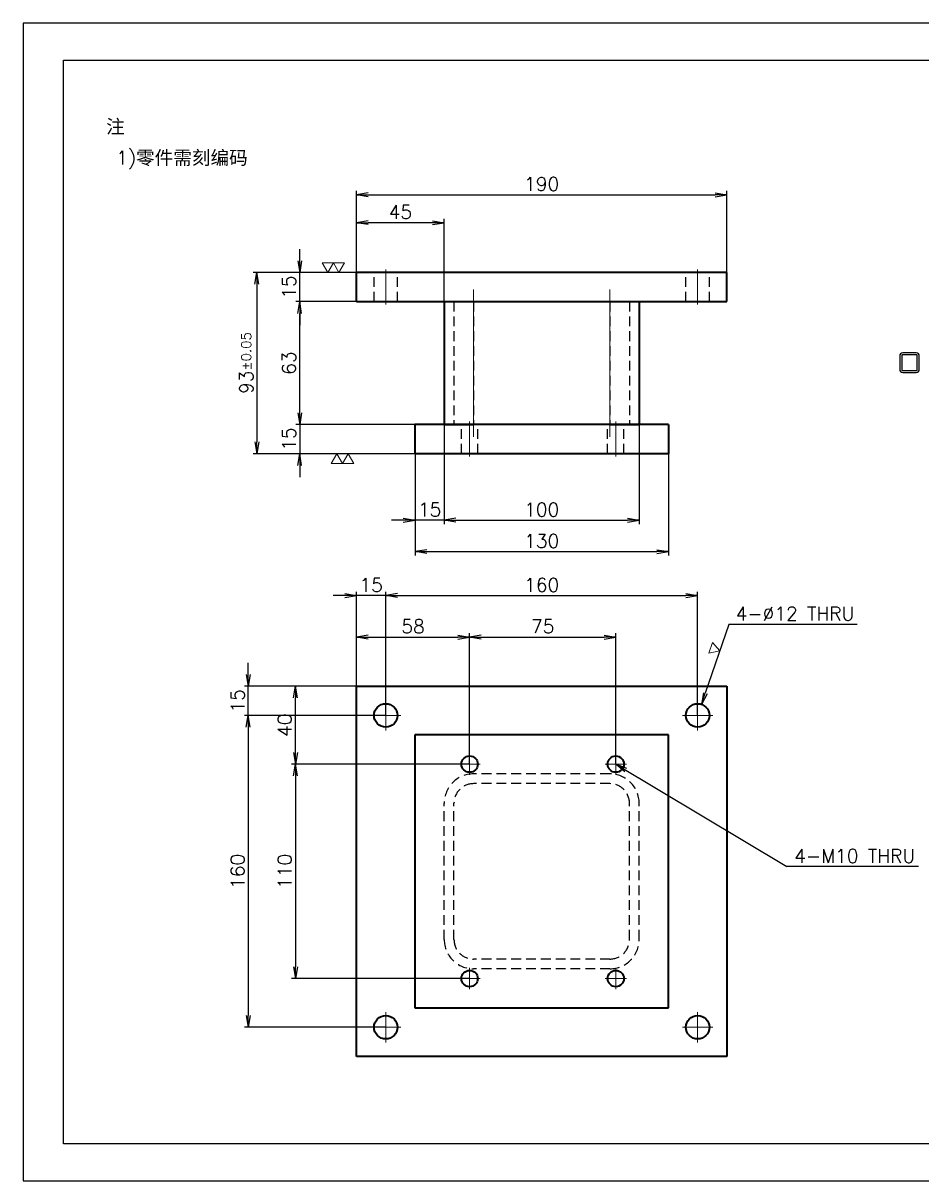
# Model space of a CAD drawing. Header units: millimetres. Extents: x -10155 to 20189, y -25550 to -22580.
# Drawn here: x -2284 to -1823, y -25548 to -24954 of the extents above; entities that cross this region are included whole.
import ezdxf

# ---------------------------------------------------------------- set-up
doc = ezdxf.new("R2010")
doc.units = ezdxf.units.MM
doc.linetypes.add('CENTER-HOKUTO', pattern=[23, 20, -1, 1, -1])
doc.linetypes.add('HIDDEN-HOKUTO', pattern=[3.8, 2.5, -1.3])
for name, color, linetype, lineweight in [('AM_7', 2, 'CENTER-HOKUTO', 30), ('AM_HID', 1, 'HIDDEN-HOKUTO', 25), ('DIM', 3, 'Continuous', 20)]:
    doc.layers.add(name, color=color, linetype=linetype, lineweight=lineweight)
for name, color, linetype in [('SYMBOL', 7, 'Continuous'), ('title_frame', 7, 'Continuous'), ('word_dim', 253, 'Continuous')]:
    doc.layers.add(name, color=color, linetype=linetype)
doc.styles.get("Standard").update_dxf_attribs({"font": 'romans.shx', "bigfont": 'bigfont.shx'})
doc.dimstyles.new('RS1-2', dxfattribs={"dimscale": 2, "dimtxt": 3.5, "dimasz": 3, "dimexe": 1, "dimexo": 0, "dimgap": 1, "dimtad": 3, "dimdsep": 46, "dimtxsty": 'Standard', "dimblk1": 'OPEN', "dimblk2": 'OPEN', "dimsah": 1, "dimcen": 0, "dimclrd": 256, "dimclre": 256, "dimclrt": 3, "dimazin": 2, "dimtfac": 1, "dimtmove": 0, "dimatfit": 3, "dimldrblk": 'OPEN', "dimfxl": 0, "dimtolj": 1, "dimtzin": 0, "dimarcsym": 0})
doc.dimstyles.new('STANDARD1-2', dxfattribs={"dimscale": 2, "dimtxt": 3.5, "dimasz": 3, "dimexe": 1, "dimexo": 0, "dimgap": 1, "dimtad": 3, "dimdsep": 46, "dimtxsty": 'Standard', "dimblk1": 'OPEN', "dimblk2": 'OPEN', "dimsah": 1, "dimcen": 0, "dimclrd": 256, "dimclre": 256, "dimclrt": 3, "dimazin": 2, "dimtfac": 1, "dimtmove": 0, "dimatfit": 3, "dimldrblk": 'OPEN', "dimfxl": 0, "dimtolj": 1, "dimlwd": 25, "dimlwe": 25, "dimarcsym": 0})
doc.dimstyles.new('STANDARD1-2$3', dxfattribs={"dimscale": 2, "dimtxt": 3.5, "dimasz": 3, "dimexe": 1, "dimexo": 0, "dimgap": 1, "dimtad": 3, "dimtoh": 1, "dimdsep": 46, "dimtxsty": 'Standard', "dimblk1": 'OPEN', "dimblk2": 'OPEN', "dimsah": 1, "dimcen": 0, "dimclrd": 256, "dimclre": 256, "dimclrt": 3, "dimazin": 2, "dimtfac": 1, "dimtofl": 0, "dimtmove": 0, "dimatfit": 3, "dimldrblk": 'OPEN', "dimfxl": 0, "dimtolj": 1, "dimlwd": 25, "dimlwe": 25, "dimarcsym": 0})

# ---------------------------------------------------------------- blocks, each defined once
blk = doc.blocks.new('_Open')
at = {"color": 0, "lineweight": -2}
for p, q in [((-1, 0.167), (0, 0)), ((-1, -0.167), (0, 0)), ((0, 0), (-1, 0))]:
    blk.add_line(p, q, dxfattribs=at)
blk = doc.blocks.new('*D185')
at = {"layer": 'DEFPOINTS', "color": 0, "ltscale": 2}
for p in [(-1922.73, -25041.59), (-2112.73, -25081.43), (-1922.73, -25081.43)]:
    blk.add_point(p, dxfattribs=at)
at = {"layer": 'word_dim', "lineweight": 25, "ltscale": 2}
for p, q in [((-2112.73, -25081.43), (-2112.73, -25039.59)), ((-2106.73, -25041.59), (-1928.73, -25041.59)), ((-1922.73, -25081.43), (-1922.73, -25039.59))]:
    blk.add_line(p, q, dxfattribs=at)
at = {"layer": 'word_dim', "lineweight": 25, "ltscale": 2, "xscale": 6, "yscale": 6, "zscale": 6, "rotation": 180}
blk.add_blockref('_Open', (-2112.73, -25041.59), dxfattribs=at)
at = {"layer": 'word_dim', "lineweight": 25, "ltscale": 2, "xscale": 6, "yscale": 6, "zscale": 6}
blk.add_blockref('_Open', (-1922.73, -25041.59), dxfattribs=at)
at = {"layer": 'word_dim', "color": 3, "ltscale": 2, "insert": (-2017.73, -25036.09), "char_height": 7, "attachment_point": 5}
blk.add_mtext('\\A1;190', dxfattribs=at)
blk = doc.blocks.new('*D186')
at = {"layer": 'DEFPOINTS', "color": 0, "ltscale": 2}
for p in [(-2141.88, -25081.43), (-2112.73, -25081.43), (-2112.73, -25096.43)]:
    blk.add_point(p, dxfattribs=at)
at = {"layer": 'word_dim', "lineweight": 25, "ltscale": 2}
for p, q in [((-2141.88, -25075.43), (-2141.88, -25069.43)), ((-2112.73, -25081.43), (-2143.88, -25081.43)), ((-2141.88, -25096.43), (-2141.88, -25081.43)), ((-2112.73, -25096.43), (-2143.88, -25096.43)), ((-2141.88, -25102.43), (-2141.88, -25108.43))]:
    blk.add_line(p, q, dxfattribs=at)
at = {"layer": 'word_dim', "lineweight": 25, "ltscale": 2, "xscale": 6, "yscale": 6, "zscale": 6}
for p, rotation in [((-2141.88, -25081.43), 270), ((-2141.88, -25096.43), 90)]:
    blk.add_blockref('_Open', p, dxfattribs=dict(at, rotation=rotation))
at = {"layer": 'word_dim', "color": 3, "ltscale": 2, "insert": (-2147.38, -25088.93), "char_height": 7, "attachment_point": 5, "rotation": 90}
blk.add_mtext('\\A1;15', dxfattribs=at)
blk = doc.blocks.new('*D187')
at = {"layer": 'DEFPOINTS', "color": 0, "ltscale": 2}
for p in [(-2112.73, -25081.43), (-2163.8, -25174.43), (-2082.72, -25174.43)]:
    blk.add_point(p, dxfattribs=at)
at = {"layer": 'word_dim', "lineweight": 25, "ltscale": 2}
for p, q in [((-2112.73, -25081.43), (-2165.8, -25081.43)), ((-2163.8, -25087.43), (-2163.8, -25168.43)), ((-2082.72, -25174.43), (-2165.8, -25174.43))]:
    blk.add_line(p, q, dxfattribs=at)
at = {"layer": 'word_dim', "lineweight": 25, "ltscale": 2, "xscale": 6, "yscale": 6, "zscale": 6}
for p, rotation in [((-2163.8, -25081.43), 90), ((-2163.8, -25174.43), 270)]:
    blk.add_blockref('_Open', p, dxfattribs=dict(at, rotation=rotation))
at = {"layer": 'word_dim', "color": 3, "ltscale": 2, "insert": (-2169.3, -25127.93), "char_height": 7, "attachment_point": 5, "rotation": 90}
blk.add_mtext('\\A1;93{\\H0.715x;%%p0.05}', dxfattribs=at)
blk = doc.blocks.new('FINISHER_2')
at = {"layer": 'DIM'}
for p, q in [((-1.44, 0), (-2.89, 2.5)), ((-2.89, 2.5), (0, 2.5)), ((0, 2.5), (-1.44, 0)), ((0, 2.5), (2.89, 2.5)), ((1.44, 0), (0, 2.5)), ((2.89, 2.5), (1.44, 0))]:
    blk.add_line(p, q, dxfattribs=at)
blk = doc.blocks.new('*D188')
at = {"layer": 'DEFPOINTS', "color": 0, "ltscale": 2}
for p in [(-2141.88, -25096.43), (-2112.73, -25096.43), (-2082.72, -25159.43)]:
    blk.add_point(p, dxfattribs=at)
at = {"layer": 'word_dim', "lineweight": 25, "ltscale": 2}
for p, q in [((-2112.73, -25096.43), (-2143.88, -25096.43)), ((-2141.88, -25153.43), (-2141.88, -25102.43)), ((-2082.72, -25159.43), (-2143.88, -25159.43))]:
    blk.add_line(p, q, dxfattribs=at)
at = {"layer": 'word_dim', "lineweight": 25, "ltscale": 2, "xscale": 6, "yscale": 6, "zscale": 6}
for p, rotation in [((-2141.88, -25096.43), 90), ((-2141.88, -25159.43), 270)]:
    blk.add_blockref('_Open', p, dxfattribs=dict(at, rotation=rotation))
at = {"layer": 'word_dim', "color": 3, "ltscale": 2, "insert": (-2147.38, -25127.93), "char_height": 7, "attachment_point": 5, "rotation": 90}
blk.add_mtext('\\A1;63', dxfattribs=at)
blk = doc.blocks.new('*D189')
at = {"layer": 'DEFPOINTS', "color": 0, "ltscale": 2}
for p in [(-2082.72, -25159.43), (-2141.88, -25174.43), (-2082.72, -25174.43)]:
    blk.add_point(p, dxfattribs=at)
at = {"layer": 'word_dim', "lineweight": 25, "ltscale": 2}
for p, q in [((-2141.88, -25153.43), (-2141.88, -25147.43)), ((-2082.72, -25159.43), (-2143.88, -25159.43)), ((-2141.88, -25159.43), (-2141.88, -25174.43)), ((-2082.72, -25174.43), (-2143.88, -25174.43)), ((-2141.88, -25180.43), (-2141.88, -25186.43))]:
    blk.add_line(p, q, dxfattribs=at)
at = {"layer": 'word_dim', "lineweight": 25, "ltscale": 2, "xscale": 6, "yscale": 6, "zscale": 6}
for p, rotation in [((-2141.88, -25159.43), 270), ((-2141.88, -25174.43), 90)]:
    blk.add_blockref('_Open', p, dxfattribs=dict(at, rotation=rotation))
at = {"layer": 'word_dim', "color": 3, "ltscale": 2, "insert": (-2147.38, -25166.93), "char_height": 7, "attachment_point": 5, "rotation": 90}
blk.add_mtext('\\A1;15', dxfattribs=at)
blk = doc.blocks.new('*D190')
at = {"layer": 'DEFPOINTS', "color": 0, "ltscale": 2}
for p in [(-2082.72, -25174.43), (-1952.72, -25174.43), (-1952.72, -25224.69)]:
    blk.add_point(p, dxfattribs=at)
at = {"layer": 'word_dim', "lineweight": 25, "ltscale": 2}
for p, q in [((-2082.72, -25174.43), (-2082.72, -25226.69)), ((-1952.72, -25174.43), (-1952.72, -25226.69)), ((-2076.72, -25224.69), (-1958.72, -25224.69))]:
    blk.add_line(p, q, dxfattribs=at)
at = {"layer": 'word_dim', "lineweight": 25, "ltscale": 2, "xscale": 6, "yscale": 6, "zscale": 6, "rotation": 180}
blk.add_blockref('_Open', (-2082.72, -25224.69), dxfattribs=at)
at = {"layer": 'word_dim', "lineweight": 25, "ltscale": 2, "xscale": 6, "yscale": 6, "zscale": 6}
blk.add_blockref('_Open', (-1952.72, -25224.69), dxfattribs=at)
at = {"layer": 'word_dim', "color": 3, "ltscale": 2, "insert": (-2017.72, -25219.19), "char_height": 7, "attachment_point": 5}
blk.add_mtext('\\A1;130', dxfattribs=at)
blk = doc.blocks.new('*D191')
at = {"layer": 'DEFPOINTS', "color": 0, "ltscale": 2}
for p in [(-2067.73, -25159.43), (-2082.72, -25174.43), (-2082.72, -25208.59)]:
    blk.add_point(p, dxfattribs=at)
at = {"layer": 'word_dim', "lineweight": 25, "ltscale": 2}
for p, q in [((-2067.73, -25159.43), (-2067.73, -25210.59)), ((-2082.72, -25174.43), (-2082.72, -25210.59)), ((-2088.72, -25208.59), (-2094.72, -25208.59)), ((-2067.73, -25208.59), (-2082.72, -25208.59)), ((-2061.73, -25208.59), (-2055.73, -25208.59))]:
    blk.add_line(p, q, dxfattribs=at)
at = {"layer": 'word_dim', "lineweight": 25, "ltscale": 2, "xscale": 6, "yscale": 6, "zscale": 6}
blk.add_blockref('_Open', (-2082.72, -25208.59), dxfattribs=at)
at = {"layer": 'word_dim', "lineweight": 25, "ltscale": 2, "xscale": 6, "yscale": 6, "zscale": 6, "rotation": 180}
blk.add_blockref('_Open', (-2067.73, -25208.59), dxfattribs=at)
at = {"layer": 'word_dim', "color": 3, "ltscale": 2, "insert": (-2075.22, -25203.09), "char_height": 7, "attachment_point": 5}
blk.add_mtext('\\A1;15', dxfattribs=at)
blk = doc.blocks.new('*D192')
at = {"layer": 'DEFPOINTS', "color": 0, "ltscale": 2}
for p in [(-2112.73, -25055.91), (-2112.73, -25081.43), (-2067.73, -25096.43)]:
    blk.add_point(p, dxfattribs=at)
at = {"layer": 'word_dim', "lineweight": 25, "ltscale": 2}
for p, q in [((-2112.73, -25081.43), (-2112.73, -25053.91)), ((-2067.73, -25096.43), (-2067.73, -25053.91)), ((-2073.73, -25055.91), (-2106.73, -25055.91))]:
    blk.add_line(p, q, dxfattribs=at)
at = {"layer": 'word_dim', "lineweight": 25, "ltscale": 2, "xscale": 6, "yscale": 6, "zscale": 6, "rotation": 180}
blk.add_blockref('_Open', (-2112.73, -25055.91), dxfattribs=at)
at = {"layer": 'word_dim', "lineweight": 25, "ltscale": 2, "xscale": 6, "yscale": 6, "zscale": 6}
blk.add_blockref('_Open', (-2067.73, -25055.91), dxfattribs=at)
at = {"layer": 'word_dim', "color": 3, "ltscale": 2, "insert": (-2090.23, -25050.41), "char_height": 7, "attachment_point": 5}
blk.add_mtext('\\A1;45', dxfattribs=at)
blk = doc.blocks.new('SQU_SHARP_MARK5')
at = {"color": 0, "linetype": 'ByBlock', "lineweight": -2}
for points in [[(-2.5, 4.25), (-2.5, 0.75, 0.414214), (-1.75, 0), (1.75, 0, 0.414214), (2.5, 0.75), (2.5, 4.25, 0.414214), (1.75, 5), (-1.75, 5, 0.414214)], [(-2, 4.25), (-2, 0.75, 0.414214), (-1.75, 0.5), (1.75, 0.5, 0.414214), (2, 0.75), (2, 4.25, 0.414214), (1.75, 4.5), (-1.75, 4.5, 0.414214)]]:
    blk.add_lwpolyline(points, format="xyb", close=True, dxfattribs=at)
blk = doc.blocks.new('*D197')
at = {"layer": 'DEFPOINTS', "color": 0, "ltscale": 2}
for p in [(-2168.25, -25293.74), (-2112.73, -25293.74), (-2097.73, -25308.74)]:
    blk.add_point(p, dxfattribs=at)
at = {"layer": 'word_dim', "lineweight": 25, "ltscale": 2}
for p, q in [((-2168.25, -25287.74), (-2168.25, -25281.74)), ((-2112.73, -25293.74), (-2170.25, -25293.74)), ((-2168.25, -25308.74), (-2168.25, -25293.74)), ((-2097.73, -25308.74), (-2170.25, -25308.74)), ((-2168.25, -25314.74), (-2168.25, -25320.74))]:
    blk.add_line(p, q, dxfattribs=at)
at = {"layer": 'word_dim', "lineweight": 25, "ltscale": 2, "xscale": 6, "yscale": 6, "zscale": 6}
for p, rotation in [((-2168.25, -25293.74), 270), ((-2168.25, -25308.74), 90)]:
    blk.add_blockref('_Open', p, dxfattribs=dict(at, rotation=rotation))
at = {"layer": 'word_dim', "color": 3, "ltscale": 2, "insert": (-2173.75, -25301.24), "char_height": 7, "attachment_point": 5, "rotation": 90}
blk.add_mtext('\\A1;15', dxfattribs=at)
blk = doc.blocks.new('*D198')
at = {"layer": 'DEFPOINTS', "color": 0, "ltscale": 2}
for p in [(-2097.73, -25308.74), (-2168.25, -25468.74), (-2097.73, -25468.74)]:
    blk.add_point(p, dxfattribs=at)
at = {"layer": 'word_dim', "lineweight": 25, "ltscale": 2}
for p, q in [((-2097.73, -25308.74), (-2170.25, -25308.74)), ((-2168.25, -25314.74), (-2168.25, -25462.74)), ((-2097.73, -25468.74), (-2170.25, -25468.74))]:
    blk.add_line(p, q, dxfattribs=at)
at = {"layer": 'word_dim', "lineweight": 25, "ltscale": 2, "xscale": 6, "yscale": 6, "zscale": 6}
for p, rotation in [((-2168.25, -25308.74), 90), ((-2168.25, -25468.74), 270)]:
    blk.add_blockref('_Open', p, dxfattribs=dict(at, rotation=rotation))
at = {"layer": 'word_dim', "color": 3, "ltscale": 2, "insert": (-2173.75, -25388.74), "char_height": 7, "attachment_point": 5, "rotation": 90}
blk.add_mtext('\\A1;160', dxfattribs=at)
blk = doc.blocks.new('*D199')
at = {"layer": 'DEFPOINTS', "color": 0, "ltscale": 2}
for p in [(-2144.01, -25293.74), (-2112.73, -25293.74), (-2054.72, -25333.74)]:
    blk.add_point(p, dxfattribs=at)
at = {"layer": 'word_dim', "lineweight": 25, "ltscale": 2}
for p, q in [((-2112.73, -25293.74), (-2146.01, -25293.74)), ((-2144.01, -25327.74), (-2144.01, -25299.74)), ((-2054.72, -25333.74), (-2146.01, -25333.74))]:
    blk.add_line(p, q, dxfattribs=at)
at = {"layer": 'word_dim', "lineweight": 25, "ltscale": 2, "xscale": 6, "yscale": 6, "zscale": 6}
for p, rotation in [((-2144.01, -25293.74), 90), ((-2144.01, -25333.74), 270)]:
    blk.add_blockref('_Open', p, dxfattribs=dict(at, rotation=rotation))
at = {"layer": 'word_dim', "color": 3, "ltscale": 2, "insert": (-2149.51, -25313.74), "char_height": 7, "attachment_point": 5, "rotation": 90}
blk.add_mtext('\\A1;40', dxfattribs=at)
blk = doc.blocks.new('*D200')
at = {"layer": 'DEFPOINTS', "color": 0, "ltscale": 2}
for p in [(-2054.72, -25333.74), (-2144.01, -25443.74), (-2054.72, -25443.74)]:
    blk.add_point(p, dxfattribs=at)
at = {"layer": 'word_dim', "lineweight": 25, "ltscale": 2}
for p, q in [((-2054.72, -25333.74), (-2146.01, -25333.74)), ((-2144.01, -25339.74), (-2144.01, -25437.74)), ((-2054.72, -25443.74), (-2146.01, -25443.74))]:
    blk.add_line(p, q, dxfattribs=at)
at = {"layer": 'word_dim', "lineweight": 25, "ltscale": 2, "xscale": 6, "yscale": 6, "zscale": 6}
for p, rotation in [((-2144.01, -25333.74), 90), ((-2144.01, -25443.74), 270)]:
    blk.add_blockref('_Open', p, dxfattribs=dict(at, rotation=rotation))
at = {"layer": 'word_dim', "color": 3, "ltscale": 2, "insert": (-2149.51, -25388.74), "char_height": 7, "attachment_point": 5, "rotation": 90}
blk.add_mtext('\\A1;110', dxfattribs=at)
blk = doc.blocks.new('*D201')
at = {"layer": 'DEFPOINTS', "color": 0, "ltscale": 2}
for p in [(-2112.73, -25247.25), (-2112.73, -25293.74), (-2097.73, -25308.74)]:
    blk.add_point(p, dxfattribs=at)
at = {"layer": 'word_dim', "lineweight": 25, "ltscale": 2}
for p, q in [((-2118.73, -25247.25), (-2124.73, -25247.25)), ((-2112.73, -25293.74), (-2112.73, -25245.25)), ((-2097.73, -25247.25), (-2112.73, -25247.25)), ((-2097.73, -25308.74), (-2097.73, -25245.25)), ((-2091.73, -25247.25), (-2085.73, -25247.25))]:
    blk.add_line(p, q, dxfattribs=at)
at = {"layer": 'word_dim', "lineweight": 25, "ltscale": 2, "xscale": 6, "yscale": 6, "zscale": 6}
blk.add_blockref('_Open', (-2112.73, -25247.25), dxfattribs=at)
at = {"layer": 'word_dim', "lineweight": 25, "ltscale": 2, "xscale": 6, "yscale": 6, "zscale": 6, "rotation": 180}
blk.add_blockref('_Open', (-2097.73, -25247.25), dxfattribs=at)
at = {"layer": 'word_dim', "color": 3, "ltscale": 2, "insert": (-2105.23, -25241.75), "char_height": 7, "attachment_point": 5}
blk.add_mtext('\\A1;15', dxfattribs=at)
blk = doc.blocks.new('*D202')
at = {"layer": 'DEFPOINTS', "color": 0, "ltscale": 2}
for p in [(-1937.73, -25247.25), (-2097.73, -25308.74), (-1937.73, -25308.74)]:
    blk.add_point(p, dxfattribs=at)
at = {"layer": 'word_dim', "lineweight": 25, "ltscale": 2}
for p, q in [((-2097.73, -25308.74), (-2097.73, -25245.25)), ((-2091.73, -25247.25), (-1943.73, -25247.25)), ((-1937.73, -25308.74), (-1937.73, -25245.25))]:
    blk.add_line(p, q, dxfattribs=at)
at = {"layer": 'word_dim', "lineweight": 25, "ltscale": 2, "xscale": 6, "yscale": 6, "zscale": 6, "rotation": 180}
blk.add_blockref('_Open', (-2097.73, -25247.25), dxfattribs=at)
at = {"layer": 'word_dim', "lineweight": 25, "ltscale": 2, "xscale": 6, "yscale": 6, "zscale": 6}
blk.add_blockref('_Open', (-1937.73, -25247.25), dxfattribs=at)
at = {"layer": 'word_dim', "color": 3, "ltscale": 2, "insert": (-2017.73, -25241.75), "char_height": 7, "attachment_point": 5}
blk.add_mtext('\\A1;160', dxfattribs=at)
blk = doc.blocks.new('*D203')
at = {"layer": 'DEFPOINTS', "color": 0, "ltscale": 2}
for p in [(-2054.72, -25268.53), (-2112.73, -25293.74), (-2054.72, -25333.74)]:
    blk.add_point(p, dxfattribs=at)
at = {"layer": 'word_dim', "lineweight": 25, "ltscale": 2}
for p, q in [((-2112.73, -25293.74), (-2112.73, -25266.53)), ((-2106.73, -25268.53), (-2060.72, -25268.53)), ((-2054.72, -25333.74), (-2054.72, -25266.53))]:
    blk.add_line(p, q, dxfattribs=at)
at = {"layer": 'word_dim', "lineweight": 25, "ltscale": 2, "xscale": 6, "yscale": 6, "zscale": 6, "rotation": 180}
blk.add_blockref('_Open', (-2112.73, -25268.53), dxfattribs=at)
at = {"layer": 'word_dim', "lineweight": 25, "ltscale": 2, "xscale": 6, "yscale": 6, "zscale": 6}
blk.add_blockref('_Open', (-2054.72, -25268.53), dxfattribs=at)
at = {"layer": 'word_dim', "color": 3, "ltscale": 2, "insert": (-2083.72, -25263.03), "char_height": 7, "attachment_point": 5}
blk.add_mtext('\\A1;58', dxfattribs=at)
blk = doc.blocks.new('*D204')
at = {"layer": 'DEFPOINTS', "color": 0, "ltscale": 2}
for p in [(-1979.72, -25268.53), (-2054.72, -25333.74), (-1979.72, -25333.74)]:
    blk.add_point(p, dxfattribs=at)
at = {"layer": 'word_dim', "lineweight": 25, "ltscale": 2}
for p, q in [((-2054.72, -25333.74), (-2054.72, -25266.53)), ((-2048.72, -25268.53), (-1985.72, -25268.53)), ((-1979.72, -25333.74), (-1979.72, -25266.53))]:
    blk.add_line(p, q, dxfattribs=at)
at = {"layer": 'word_dim', "lineweight": 25, "ltscale": 2, "xscale": 6, "yscale": 6, "zscale": 6, "rotation": 180}
blk.add_blockref('_Open', (-2054.72, -25268.53), dxfattribs=at)
at = {"layer": 'word_dim', "lineweight": 25, "ltscale": 2, "xscale": 6, "yscale": 6, "zscale": 6}
blk.add_blockref('_Open', (-1979.72, -25268.53), dxfattribs=at)
at = {"layer": 'word_dim', "color": 3, "ltscale": 2, "insert": (-2017.22, -25263.03), "char_height": 7, "attachment_point": 5}
blk.add_mtext('\\A1;75', dxfattribs=at)
blk = doc.blocks.new('*D205')
at = {"layer": 'DEFPOINTS', "color": 0, "ltscale": 2}
for p in [(-1935.78, -25303.06), (-1939.67, -25314.41)]:
    blk.add_point(p, dxfattribs=at)
at = {"layer": 'word_dim', "lineweight": 25, "ltscale": 2}
for p, q in [((-1921.7, -25262), (-1933.83, -25297.38)), ((-1855.83, -25262), (-1921.7, -25262))]:
    blk.add_line(p, q, dxfattribs=at)
at = {"layer": 'word_dim', "lineweight": 25, "ltscale": 2, "xscale": 6, "yscale": 6, "zscale": 6, "rotation": 251.0715284837442}
blk.add_blockref('_Open', (-1935.78, -25303.06), dxfattribs=at)
at = {"layer": 'word_dim', "color": 3, "ltscale": 2, "insert": (-1887.76, -25256.5), "char_height": 7, "attachment_point": 5}
blk.add_mtext('\\A1;{\\Fromans,bigfont|c134;4-%%c12 THRU}', dxfattribs=at)
blk = doc.blocks.new('FINISHER_1')
at = {"layer": 'DIM'}
for p, q in [((0, 0), (-1.44, 2.5)), ((-1.44, 2.5), (1.44, 2.5)), ((1.44, 2.5), (0, 0))]:
    blk.add_line(p, q, dxfattribs=at)
blk = doc.blocks.new('*D206')
at = {"layer": 'DEFPOINTS', "color": 0, "linetype": 'Continuous', "ltscale": 2}
for p in [(-2067.73, -25159.43), (-1967.72, -25159.43), (-1967.72, -25208.59)]:
    blk.add_point(p, dxfattribs=at)
at = {"layer": 'word_dim', "linetype": 'Continuous', "lineweight": -2, "ltscale": 2}
for p, q in [((-2067.73, -25159.43), (-2067.73, -25210.59)), ((-1967.72, -25159.43), (-1967.72, -25210.59)), ((-2061.73, -25208.59), (-1973.72, -25208.59))]:
    blk.add_line(p, q, dxfattribs=at)
at = {"layer": 'word_dim', "linetype": 'Continuous', "lineweight": -2, "ltscale": 2, "xscale": 6, "yscale": 6, "zscale": 6, "rotation": 180}
blk.add_blockref('_Open', (-2067.73, -25208.59), dxfattribs=at)
at = {"layer": 'word_dim', "linetype": 'Continuous', "lineweight": -2, "ltscale": 2, "xscale": 6, "yscale": 6, "zscale": 6}
blk.add_blockref('_Open', (-1967.72, -25208.59), dxfattribs=at)
at = {"layer": 'word_dim', "color": 3, "linetype": 'Continuous', "ltscale": 2, "insert": (-2017.72, -25203.09), "char_height": 7, "attachment_point": 5}
blk.add_mtext('\\A1;100', dxfattribs=at)

msp = doc.modelspace()

# ---------------------------------------------------------------- linework, layer by layer
at = {"color": 7, "lineweight": 35}
for p, q in [((-1922.726, -25081.433), (-2112.726, -25081.433)), ((-2112.726, -25096.433), (-1922.726, -25096.433)), ((-2067.724, -25096.433), (-2067.724, -25159.433)), ((-1967.724, -25096.433), (-1967.724, -25159.433)), ((-1952.724, -25159.433), (-2082.724, -25159.433)), ((-1982.724, -25159.433), (-2052.724, -25159.433)), ((-1952.724, -25174.433), (-2082.724, -25174.433)), ((-2112.726, -25483.736), (-2112.726, -25293.736)), ((-2112.726, -25293.736), (-1922.726, -25293.736)), ((-1922.726, -25293.736), (-1922.726, -25483.736)), ((-1952.724, -25318.736), (-2082.724, -25318.736)), ((-2082.724, -25318.736), (-2082.724, -25458.736)), ((-1952.724, -25458.736), (-1952.724, -25318.736)), ((-2082.724, -25458.736), (-1952.724, -25458.736)), ((-1922.726, -25483.736), (-2112.726, -25483.736))]:
    msp.add_line(p, q, dxfattribs=at)
at = {"color": 7, "lineweight": 35, "ltscale": 0.375}
for p, q in [((-2112.726, -25096.433), (-2112.726, -25081.433)), ((-1922.726, -25096.433), (-1922.726, -25081.433)), ((-2082.724, -25159.433), (-2082.724, -25174.433)), ((-1952.724, -25159.433), (-1952.724, -25174.433))]:
    msp.add_line(p, q, dxfattribs=at)
at = {"color": 7, "lineweight": 13}
for p, q in [((-2052.724, -25096.433), (-2052.724, -25159.433)), ((-1982.724, -25096.433), (-1982.724, -25159.433))]:
    msp.add_line(p, q, dxfattribs=at)
at = {"color": 7, "lineweight": 35, "ltscale": 0.109836}
for p, q in [((-2067.724, -25159.433), (-2063.331, -25159.433)), ((-1972.117, -25159.433), (-1967.724, -25159.433))]:
    msp.add_line(p, q, dxfattribs=at)
at = {"color": 7, "lineweight": 35, "ltscale": 0.265164}
for p, q in [((-2063.331, -25159.433), (-2052.724, -25159.433)), ((-1982.724, -25159.433), (-1972.117, -25159.433))]:
    msp.add_line(p, q, dxfattribs=at)
at = {"color": 7, "lineweight": 35}
for centre, radius in [((-2097.726, -25308.736), 6), ((-1937.726, -25308.736), 6), ((-2054.724, -25333.736), 4.188), ((-1979.724, -25333.736), 4.188), ((-2054.724, -25443.736), 4.188), ((-1979.724, -25443.736), 4.188), ((-2097.726, -25468.736), 6), ((-1937.726, -25468.736), 6)]:
    msp.add_circle(centre, radius, dxfattribs=at)
at = {"layer": 'AM_7', "lineweight": 13}
for p, q in [((-2097.726, -25097.933), (-2097.726, -25079.933)), ((-1937.726, -25097.933), (-1937.726, -25079.933)), ((-2052.724, -25090.133), (-2052.724, -25165.734)), ((-1982.724, -25090.133), (-1982.724, -25165.734)), ((-2054.724, -25175.933), (-2054.724, -25157.933)), ((-1979.724, -25175.933), (-1979.724, -25157.933)), ((-2097.726, -25300.936), (-2097.726, -25316.536)), ((-1937.726, -25300.936), (-1937.726, -25316.536)), ((-2089.926, -25308.736), (-2105.526, -25308.736)), ((-1929.926, -25308.736), (-1945.526, -25308.736)), ((-2049.28, -25333.736), (-2060.168, -25333.736)), ((-2054.724, -25328.292), (-2054.724, -25339.18)), ((-1974.28, -25333.736), (-1985.168, -25333.736)), ((-1979.724, -25328.292), (-1979.724, -25339.18)), ((-2054.724, -25438.292), (-2054.724, -25449.18)), ((-1979.724, -25438.292), (-1979.724, -25449.18)), ((-2049.28, -25443.736), (-2060.168, -25443.736)), ((-1974.28, -25443.736), (-1985.168, -25443.736)), ((-2097.726, -25460.936), (-2097.726, -25476.536)), ((-1937.726, -25460.936), (-1937.726, -25476.536)), ((-2089.926, -25468.736), (-2105.526, -25468.736)), ((-1929.926, -25468.736), (-1945.526, -25468.736))]:
    msp.add_line(p, q, dxfattribs=at)
at = {"layer": 'AM_HID', "color": 1, "ltscale": 2}
for p, q in [((-2103.726, -25096.433), (-2103.726, -25081.433)), ((-2103.726, -25096.433), (-2103.726, -25081.433)), ((-2091.726, -25096.433), (-2091.726, -25081.433)), ((-2091.726, -25096.433), (-2091.726, -25081.433)), ((-1943.726, -25096.433), (-1943.726, -25081.433)), ((-1943.726, -25096.433), (-1943.726, -25081.433)), ((-1931.726, -25096.433), (-1931.726, -25081.433)), ((-1931.726, -25096.433), (-1931.726, -25081.433)), ((-2067.724, -25096.433), (-2063.331, -25096.433)), ((-2063.331, -25096.433), (-2052.724, -25096.433)), ((-2062.724, -25096.433), (-2062.724, -25159.433)), ((-2052.724, -25096.433), (-2052.724, -25159.433)), ((-1982.724, -25096.433), (-2052.724, -25096.433)), ((-2052.724, -25096.433), (-2052.724, -25159.433)), ((-2052.724, -25096.433), (-2052.724, -25159.433)), ((-1982.724, -25096.433), (-1982.724, -25159.433)), ((-1982.724, -25096.433), (-1972.117, -25096.433)), ((-1982.724, -25096.433), (-1982.724, -25159.433)), ((-1982.724, -25096.433), (-1982.724, -25159.433)), ((-1972.724, -25096.433), (-1972.724, -25159.433)), ((-1972.117, -25096.433), (-1967.724, -25096.433)), ((-2058.912, -25174.433), (-2058.912, -25159.433)), ((-2058.912, -25174.433), (-2058.912, -25159.433)), ((-2050.536, -25174.433), (-2050.536, -25159.433)), ((-2050.536, -25174.433), (-2050.536, -25159.433)), ((-1983.912, -25174.433), (-1983.912, -25159.433)), ((-1983.912, -25174.433), (-1983.912, -25159.433)), ((-1975.536, -25174.433), (-1975.536, -25159.433)), ((-1975.536, -25174.433), (-1975.536, -25159.433)), ((-1982.724, -25338.736), (-2052.724, -25338.736)), ((-1982.724, -25343.736), (-2052.724, -25343.736)), ((-2067.724, -25423.736), (-2067.724, -25353.736)), ((-2062.724, -25423.736), (-2062.724, -25353.736)), ((-1972.724, -25423.736), (-1972.724, -25353.736)), ((-1967.724, -25423.736), (-1967.724, -25353.736)), ((-1982.724, -25433.736), (-2052.724, -25433.736)), ((-1982.724, -25438.736), (-2052.724, -25438.736))]:
    msp.add_line(p, q, dxfattribs=at)
for centre, radius, start, end in [((-2052.724, -25353.736), 15, 90.000003, 179.999995), ((-1982.724, -25353.736), 15, 0.000002, 90.000003), ((-2052.724, -25353.736), 10, 90.000003, 179.999995), ((-1982.724, -25353.736), 10, 0.000002, 90.000003), ((-2052.724, -25423.736), 15, 179.999995, 270.000004), ((-2052.724, -25423.736), 10, 179.999995, 270.000004), ((-1982.724, -25423.736), 15, 270.000004, 0.000002), ((-1982.724, -25423.736), 10, 270.000004, 0.000002)]:
    msp.add_arc(centre, radius, start, end, dxfattribs=at)
at = {"layer": 'title_frame', "color": 4}
msp.add_lwpolyline([(-1443.724, -24953.535), (-2283.724, -24953.535), (-2283.724, -25547.535), (-1443.724, -25547.535)], close=True, dxfattribs=at)
at = {"layer": 'title_frame'}
msp.add_lwpolyline([(-2263.074, -24972.46), (-1464.374, -24972.46), (-1464.374, -25528.61), (-2263.074, -25528.61)], close=True, dxfattribs=at)
at = {"layer": 'word_dim', "lineweight": 25, "ltscale": 2}
msp.add_line((-1824.395, -25386.311), (-1891.929, -25386.311), dxfattribs=at)

# ---------------------------------------------------------------- block references
at = {"layer": 'DIM', "ltscale": 2, "xscale": 2, "yscale": 2, "zscale": 2}
msp.add_blockref('FINISHER_2', (-2124.605, -25081.433), dxfattribs=at)
at = {"layer": 'DIM', "ltscale": 2, "yscale": 2, "zscale": 2}
for name, p, xscale, rotation in [('FINISHER_2', (-2119.866, -25174.433), 2, 180), ('FINISHER_1', (-1926.377, -25275.643), 1.99999999999774, 71.07152848377098)]:
    msp.add_blockref(name, p, dxfattribs=dict(at, xscale=xscale, rotation=rotation))
at = {"layer": 'SYMBOL', "ltscale": 2, "xscale": 2, "yscale": 2, "zscale": 2}
msp.add_blockref('SQU_SHARP_MARK5', (-1829.052, -25132.737), dxfattribs=at)

# ---------------------------------------------------------------- texts
at = {"ltscale": 2, "char_height": 7, "attachment_point": 1}
for s, insert, width in [('{\\fSimSun|b0|i0|c134|p2;\\C3;注}', (-2241.14, -25003.049), 20.72938), ('{\\Fromans,bigfont|c134;\\C3;1)\\fSimSun|b0|i0|c134|p2;零件需刻编码}', (-2236.01, -25019.065), 193.81227)]:
    msp.add_mtext(s, dxfattribs=dict(at, insert=insert, width=width))
at = {"layer": 'word_dim', "color": 3, "ltscale": 2, "insert": (-1857.162, -25380.811), "char_height": 7, "attachment_point": 5}
msp.add_mtext('\\A1;{\\Fromans,bigfont|c134;4-M10 THRU}', dxfattribs=at)

# ---------------------------------------------------------------- dimensions: what is measured, and where the dimension line sits
at = {"layer": 'word_dim', "ltscale": 2}
for base, p1, p2, picture, middle in [((-1922.726, -25041.593), (-2112.726, -25081.433), (-1922.726, -25081.433), '*D185', (-2017.726, -25036.093)), ((-2112.726, -25055.914), (-2067.726, -25096.433), (-2112.726, -25081.433), '*D192', (-2090.226, -25050.414)), ((-2082.724, -25208.589), (-2067.726, -25159.433), (-2082.724, -25174.433), '*D191', (-2075.225, -25203.089)), ((-1952.724, -25224.694), (-2082.724, -25174.433), (-1952.724, -25174.433), '*D190', (-2017.724, -25219.194)), ((-2112.726, -25247.253), (-2097.726, -25308.736), (-2112.726, -25293.736), '*D201', (-2105.226, -25241.753)), ((-1937.726, -25247.253), (-2097.726, -25308.736), (-1937.726, -25308.736), '*D202', (-2017.726, -25241.753)), ((-2054.724, -25268.526), (-2112.726, -25293.736), (-2054.724, -25333.736), '*D203', (-2083.725, -25263.026)), ((-1979.724, -25268.526), (-2054.724, -25333.736), (-1979.724, -25333.736), '*D204', (-2017.224, -25263.026))]:
    dim = msp.add_linear_dim(base=base, p1=p1, p2=p2, dimstyle='STANDARD1-2', dxfattribs=at)
    dim.commit()
    dim.dimension.update_dxf_attribs({"geometry": picture, "text_midpoint": middle})
for base, p1, p2, picture, middle in [((-2141.878, -25081.433), (-2112.726, -25096.433), (-2112.726, -25081.433), '*D186', (-2147.378, -25088.933)), ((-2141.878, -25096.433), (-2082.724, -25159.433), (-2112.726, -25096.433), '*D188', (-2147.378, -25127.933)), ((-2141.878, -25174.433), (-2082.724, -25159.433), (-2082.724, -25174.433), '*D189', (-2147.378, -25166.933)), ((-2168.255, -25293.736), (-2097.726, -25308.736), (-2112.726, -25293.736), '*D197', (-2173.755, -25301.236)), ((-2144.008, -25293.736), (-2054.724, -25333.736), (-2112.726, -25293.736), '*D199', (-2149.508, -25313.736)), ((-2168.255, -25468.736), (-2097.726, -25308.736), (-2097.726, -25468.736), '*D198', (-2173.755, -25388.736)), ((-2144.008, -25443.736), (-2054.724, -25333.736), (-2054.724, -25443.736), '*D200', (-2149.508, -25388.736))]:
    dim = msp.add_linear_dim(base=base, p1=p1, p2=p2, angle=90, dimstyle='STANDARD1-2', dxfattribs=at)
    dim.commit()
    dim.dimension.update_dxf_attribs({"geometry": picture, "text_midpoint": middle})
dim = msp.add_linear_dim(base=(-2163.8, -25174.433), p1=(-2112.726, -25081.433), p2=(-2082.724, -25174.433), angle=90, text='<>{\\H0.715x;%%p0.05}', dimstyle='STANDARD1-2', dxfattribs=at)
dim.commit()
dim.dimension.update_dxf_attribs({"geometry": '*D187', "text_midpoint": (-2169.3, -25127.933)})
at = {"layer": 'word_dim', "linetype": 'Continuous', "ltscale": 2}
dim = msp.add_linear_dim(base=(-1967.724, -25208.589), p1=(-2067.726, -25159.433), p2=(-1967.724, -25159.433), dimstyle='RS1-2', dxfattribs=at)
dim.commit()
dim.dimension.update_dxf_attribs({"geometry": '*D206', "text_midpoint": (-2017.725, -25203.089)})
at = {"layer": 'word_dim', "ltscale": 2}
dim = msp.add_diameter_dim_2p(p1=(-1939.672, -25314.411), p2=(-1935.779, -25303.06), text='{\\Fromans,bigfont|c134;<> THRU}', dimstyle='STANDARD1-2$3', override={"dimpost": '4-%%c<>'}, dxfattribs=at)
dim.commit()
dim.dimension.update_dxf_attribs({"geometry": '*D205', "text_midpoint": (-1887.765, -25261.999), "dimtype": 163})

# ---------------------------------------------------------------- leaders
at = {"layer": 'word_dim', "linetype": 'Continuous', "ltscale": 2}
msp.add_leader([(-1979.724, -25333.736), (-1891.929, -25386.311)], dimstyle='RS1-2', dxfattribs=at)

doc.saveas('drawing.dxf')
